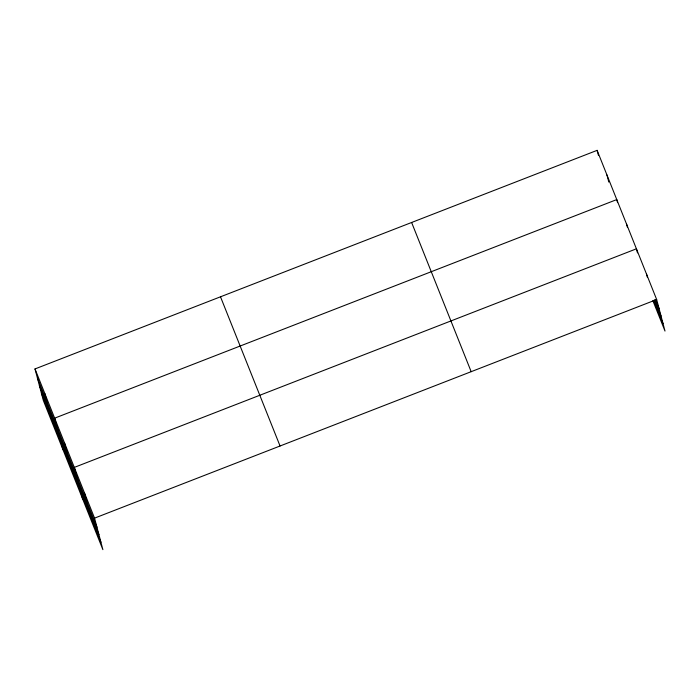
<?xml version="1.0" encoding="UTF-8"?>
<svg xmlns="http://www.w3.org/2000/svg" width="700" height="700" viewBox="0 0 700 700"><rect width="100%" height="100%" fill="white"/><g stroke="black" fill="none" stroke-linecap="round" stroke-linejoin="round"><path stroke-width="1.05" d="M35 368.935L94.553 518.131L102.882 549.649L43.33 400.453L35 368.935L597.117 150.351L656.67 299.547L665 331.065L652.855 300.632M94.553 518.131L656.67 299.547M655.436 299.53L659.076 308.665M654.553 299.828L661.036 316.059M653.73 300.344L663.049 323.671M411.618 222.477L471.17 371.674M220.5 296.8L280.053 445.996M37.406 378.053L96.968 527.249M39.366 385.446L98.919 534.642M41.379 393.059L100.931 542.255M646.546 274.181L647.351 277.217M637.49 252.866L636.423 248.815L74.305 467.399L82.635 498.925M626.596 224.201L627.401 227.237M617.575 202.624L616.77 199.579L54.653 418.162L62.983 449.689M606.944 174.965L608.816 182.061M597.117 150.351L598.456 155.418M84.429 492.765L86.844 501.883M64.479 442.785L66.885 451.903M44.826 393.549L47.232 402.666"/></g></svg>
